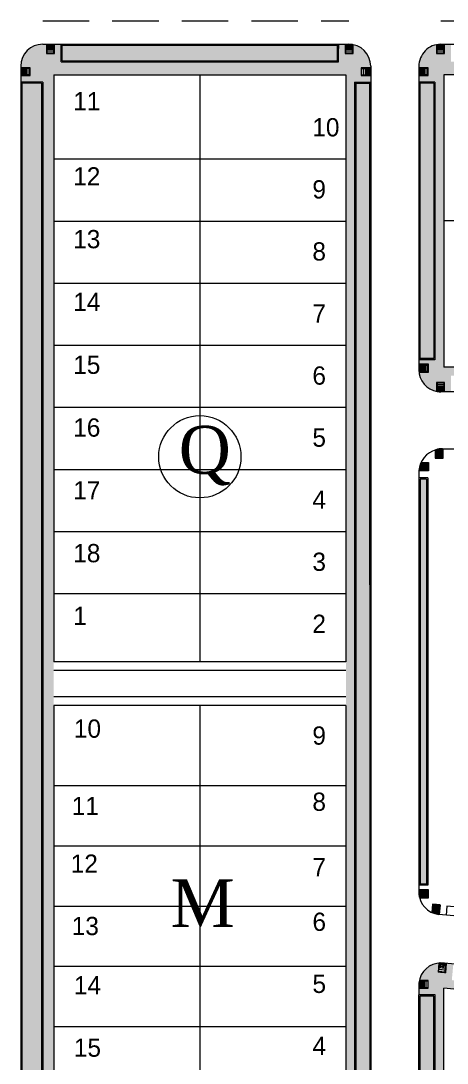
# Model space of a CAD drawing. Header units: metres. Extents: x 12093 to 20303, y 514 to 1412.
# Drawn here: x 19668.5 to 19726.9, y 752.2 to 894.9 of the extents above; entities that cross this region are included whole.
import ezdxf

# ---------------------------------------------------------------- set-up
doc = ezdxf.new("R2010")
doc.units = ezdxf.units.M
doc.linetypes.add('ACAD_ISO04W100', pattern=[30, 24, -3, 0, -3])
doc.linetypes.add('DASHED2', pattern=[9.525, 6.35, -3.175])
for name, color, linetype, lineweight in [('_KTI_CONTROL', 7, 'DASHED2', 5), ('corte vias', 21, 'ACAD_ISO04W100', 50), ('grass', 64, 'Continuous', 13), ('lotes', 1, 'Continuous', 5), ('MANZANAS-ORIGINALES', 147, 'Continuous', 9), ('TEXTO LOTES', 31, 'Continuous', 60), ('VEREDAS', 251, 'Continuous', 18)]:
    doc.layers.add(name, color=color, linetype=linetype, lineweight=lineweight)
pattern_1 = [(50, (0, 0), (1.275292683, -0.1115736), [0.13335, -1.46685]), (355, (0, 0), (-0.24669978, 1.3373965), [0.10668, -1.17348]), (100.451, (0.1063, -0.0093), (1.02859751, 1.225816815), [0.11333, -1.24663]), (46.1842, (0, 0.3556), (1.89755329, -0.2942963), [0.200025, -2.200275]), (96.6356, (0.1581, 0.331), (1.66182964, 1.73197889), [0.169995, -1.869945]), (351.184, (0, 0.3556), (1.66183224, 1.73197583), [0.16002, -1.76022]), (21, (0.1778, 0.2667), (1.06130416, -0.71585863), [0.13335, -1.46685]), (326, (0.1778, 0.2667), (0.4326142, 1.28931576), [0.10668, -1.17348]), (71.4514, (0.2662, 0.207), (1.493915435, 0.573460004), [0.11333, -1.24663]), (37.5, (0, 0), (0.021620223, 0.591885272), [0, -1.159256, 0, -1.19126, 0, -1.177925]), (7.5, (0, 0), (0.467737638, 0.701264024), [0, -0.679196, 0, -1.132586, 0, -0.448945]), (327.5, (-0.3965, 0), (0.949134166, -0.040101208), [0, -0.4445, 0, -1.38684, 0, -1.84023]), (317.5, (-0.5743, 0), (1.03690427, 0.177985437), [0, -0.57785, 0, -0.921004, 0, -1.30683])]
pattern_2 = [(50, (0, 0), (1.093108014, -0.095634513), [0.1143, -1.2573]), (355, (0, 0), (-0.211456956, 1.14633986), [0.09144, -1.00584]), (100.451, (0.0911, -0.008), (0.88165501, 1.050700127), [0.09714, -1.06854]), (46.1842, (0, 0.3048), (1.626474245, -0.25225397), [0.17145, -1.88595]), (96.6356, (0.1355, 0.2838), (1.42442541, 1.48455334), [0.14571, -1.60281]), (351.184, (0, 0.3048), (1.42442763, 1.4845507), [0.13716, -1.50876]), (21, (0.1524, 0.2286), (0.90968928, -0.61359311), [0.1143, -1.2573]), (326, (0.1524, 0.2286), (0.37081217, 1.105127797), [0.09144, -1.00584]), (71.4514, (0.2282, 0.1775), (1.280498945, 0.491537146), [0.09714, -1.06854]), (37.5, (0, 0), (0.0185316195, 0.507330233), [0, -0.993648, 0, -1.02108, 0, -1.00965]), (7.5, (0, 0), (0.400917975, 0.601083449), [0, -0.582168, 0, -0.970788, 0, -0.38481]), (327.5, (-0.33985, 0), (0.813543571, -0.034372464), [0, -0.381, 0, -1.18872, 0, -1.57734]), (317.5, (-0.49225, 0), (0.888775088, 0.152558946), [0, -0.4953, 0, -0.789432, 0, -1.12014])]
pattern_3 = [(50, (0, 0), (0.546554007, -0.047817257), [0.05715, -0.62865]), (355, (0, 0), (-0.105728478, 0.573169929), [0.04572, -0.50292]), (100.451, (0.04555, -0.004), (0.440827505, 0.525350063), [0.04857, -0.53427]), (46.1842, (0, 0.1524), (0.813237123, -0.126126984), [0.085725, -0.942975]), (96.6356, (0.0678, 0.1419), (0.712212703, 0.742276668), [0.072855, -0.801405]), (351.184, (0, 0.1524), (0.712213817, 0.742275354), [0.06858, -0.75438]), (21, (0.0762, 0.1143), (0.45484464, -0.306796556), [0.05715, -0.62865]), (326, (0.0762, 0.1143), (0.185406085, 0.552563898), [0.04572, -0.50292]), (71.4514, (0.1141, 0.08873), (0.640249472, 0.245768573), [0.04857, -0.53427]), (37.5, (0, 0), (0.0092658098, 0.2536651166), [0, -0.496824, 0, -0.51054, 0, -0.504825]), (7.5, (0, 0), (0.2004589875, 0.3005417245), [0, -0.291084, 0, -0.485394, 0, -0.192405]), (327.5, (-0.16993, 0), (0.4067717855, -0.017186232), [0, -0.1905, 0, -0.59436, 0, -0.78867]), (317.5, (-0.24613, 0), (0.444387544, 0.076279473), [0, -0.24765, 0, -0.394716, 0, -0.56007])]
pattern_4 = [(50, (0, 0), (0.728738676, -0.063756342), [0.0762, -0.8382]), (355, (0, 0), (-0.140971304, 0.764226572), [0.06096, -0.67056]), (100.451, (0.0607, -0.0053), (0.587770007, 0.700466751), [0.06476, -0.71236]), (46.1842, (0, 0.2032), (1.084316164, -0.16816931), [0.1143, -1.2573]), (96.6356, (0.0904, 0.1892), (0.94961694, 0.989702224), [0.09714, -1.06854]), (351.184, (0, 0.2032), (0.949618423, 0.98970047), [0.09144, -1.00584]), (21, (0.1016, 0.1524), (0.60645952, -0.409062074), [0.0762, -0.8382]), (326, (0.1016, 0.1524), (0.247208113, 0.736751864), [0.06096, -0.67056]), (71.4514, (0.15214, 0.1183), (0.853665963, 0.32769143), [0.06476, -0.71236]), (37.5, (0, 0), (0.012354413, 0.3382201555), [0, -0.662432, 0, -0.68072, 0, -0.6731]), (7.5, (0, 0), (0.26727865, 0.400722299), [0, -0.388112, 0, -0.647192, 0, -0.25654]), (327.5, (-0.22657, 0), (0.5423623807, -0.022914976), [0, -0.254, 0, -0.79248, 0, -1.05156]), (317.5, (-0.32817, 0), (0.592516726, 0.101705964), [0, -0.3302, 0, -0.526288, 0, -0.74676])]

msp = doc.modelspace()

# ---------------------------------------------------------------- hatches: boundary and pattern name
at = {"layer": 'grass'}
h = msp.add_hatch(dxfattribs=at)
h.set_pattern_fill('AR-CONC', color=256, scale=0.006, style=0)
h.set_pattern_definition(pattern_2)
h.paths.add_polyline_path([(19711.89, 891.55), (19674.19, 891.55), (19674.19, 889.45), (19711.89, 889.45)])
h = msp.add_hatch(dxfattribs=at)
h.set_pattern_fill('AR-CONC', color=256, scale=0.007, style=0)
h.set_pattern_definition(pattern_1)
h.paths.add_polyline_path([(19671.39, 886.35), (19668.69, 886.35), (19668.69, 807.31), (19671.39, 807.21)])
h = msp.add_hatch(dxfattribs=at)
h.set_pattern_fill('AR-CONC', color=256, scale=0.006, style=0)
h.set_pattern_definition(pattern_2)
h.paths.add_polyline_path([(19716.29, 886.35), (19714.39, 886.35), (19714.39, 803.65), (19716.3, 803.71)])
h = msp.add_hatch(dxfattribs=at)
h.set_pattern_fill('AR-CONC', color=256, scale=0.004, style=0)
h.set_pattern_definition(pattern_4)
h.paths.add_polyline_path([(19725.09, 886.35), (19723.19, 886.35), (19723.19, 848.65), (19725.09, 848.65)])
h = msp.add_hatch(dxfattribs=at)
h.set_pattern_fill('AR-CONC', color=256, scale=0.004, style=0)
h.set_pattern_definition(pattern_4)
h.paths.add_polyline_path([(19724.1, 832.15), (19723.2, 832.15), (19723.2, 804.17), (19724.1, 804.09)])
h = msp.add_hatch(dxfattribs=at)
h.set_pattern_fill('AR-CONC', color=256, scale=0.005, style=0)
h.set_pattern_definition([(50, (0, 0), (0.910923345, -0.079695428), [0.09525, -1.04775]), (355, (0, 0), (-0.17621413, 0.955283214), [0.0762, -0.8382]), (100.451, (0.0759, -0.0066), (0.73471251, 0.87558344), [0.08095, -0.89045]), (46.1842, (0, 0.254), (1.355395204, -0.21021164), [0.142875, -1.571625]), (96.6356, (0.113, 0.2365), (1.18702117, 1.23712778), [0.121425, -1.335675]), (351.184, (0, 0.254), (1.18702303, 1.23712559), [0.1143, -1.2573]), (21, (0.127, 0.1905), (0.7580744, -0.511327593), [0.09525, -1.04775]), (326, (0.127, 0.1905), (0.30901014, 0.92093983), [0.0762, -0.8382]), (71.4514, (0.1902, 0.1479), (1.067082454, 0.40961429), [0.08095, -0.89045]), (37.5, (0, 0), (0.015443016, 0.4227751944), [0, -0.82804, 0, -0.8509, 0, -0.841375]), (7.5, (0, 0), (0.334098313, 0.500902874), [0, -0.48514, 0, -0.80899, 0, -0.320675]), (327.5, (-0.2832, 0), (0.677952976, -0.02864372), [0, -0.3175, 0, -0.9906, 0, -1.31445]), (317.5, (-0.4102, 0), (0.740645907, 0.127132455), [0, -0.41275, 0, -0.65786, 0, -0.93345])])
h.paths.add_polyline_path([(19671.39, 807.21), (19668.69, 807.31), (19668.69, 734.38), (19671.39, 734.38)])
h = msp.add_hatch(dxfattribs=at)
h.set_pattern_fill('AR-CONC', color=256, scale=0.007, style=0)
h.set_pattern_definition(pattern_1)
h.paths.add_polyline_path([(19716.3, 803.71), (19714.39, 803.65), (19714.39, 727.56), (19716.31, 727.56)])
h = msp.add_hatch(dxfattribs=at)
h.set_pattern_fill('AR-CONC', color=256, scale=0.003, style=0)
h.set_pattern_definition(pattern_3)
h.paths.add_polyline_path([(19724.1, 804.09), (19723.2, 804.17), (19723.2, 776.68), (19724.1, 776.68)])
h = msp.add_hatch(dxfattribs=at)
h.set_pattern_fill('AR-CONC', color=256, scale=0.003, style=0)
h.set_pattern_definition(pattern_3)
h.paths.add_polyline_path([(19725.1, 761.35), (19723.2, 761.35), (19723.2, 725.45), (19725.1, 725.45)])
at = {"layer": 'VEREDAS', "lineweight": 20}
h = msp.add_hatch(dxfattribs=at)
h.set_pattern_fill('ANSI38', color=256, scale=0.02, style=0)
h.paths.add_polyline_path([(19712.04, 889.3), (19674.04, 889.3), (19674.04, 891.7), (19673.13, 891.7), (19673.13, 890.41), (19672.05, 890.41), (19672.05, 891.7), (19671.54, 891.7, 0.414214), (19668.54, 888.7), (19668.54, 888.49), (19669.83, 888.49), (19669.83, 887.41), (19668.54, 887.41), (19668.54, 886.5), (19671.54, 886.5), (19673.04, 887.5), (19713.04, 887.5)])
h = msp.add_hatch(dxfattribs=at)
h.set_pattern_fill('ANSI38', color=256, scale=0.02, style=0)
h.paths.add_polyline_path([(19714.24, 886.5), (19716.44, 886.5), (19716.44, 887.41), (19715.15, 887.41), (19715.15, 888.49), (19716.44, 888.49), (19716.44, 888.7, 0.35751), (19714.03, 891.65), (19714.03, 890.41), (19712.95, 890.41), (19712.95, 891.7), (19712.04, 891.7), (19712.04, 891.1), (19712.04, 891.1), (19712.04, 889.3), (19713.04, 887.5), (19713.04, 887.5), (19713.04, 841.94), (19714.24, 841.94)])
h = msp.add_hatch(dxfattribs=at)
h.set_pattern_fill('ANSI38', color=256, scale=0.02, style=0)
h.paths.add_polyline_path([(19726.44, 887.5), (19727.44, 889.3), (19727.44, 891.7), (19726.53, 891.7), (19726.53, 890.41), (19725.45, 890.41), (19725.45, 891.64, 0.353202), (19723.04, 888.75), (19723.04, 888.49), (19724.33, 888.49), (19724.33, 887.41), (19723.04, 887.41), (19723.04, 886.5), (19725.24, 886.5), (19725.24, 848.5), (19726.44, 847.5)])
h = msp.add_hatch(dxfattribs=at)
h.set_pattern_fill('ANSI38', color=256, scale=0.02, style=0)
h.paths.add_polyline_path([(19762.36, 889.3), (19727.44, 889.3), (19726.44, 887.5), (19726.44, 887.5), (19762.36, 887.5)])
h = msp.add_hatch(dxfattribs=at)
h.set_pattern_fill('ANSI38', color=256, scale=0.02, style=0)
h.paths.add_polyline_path([(19673.04, 887.5), (19671.54, 886.5), (19671.54, 858.94), (19673.04, 858.94)])
h = msp.add_hatch(dxfattribs=at)
h.set_pattern_fill('ANSI38', color=256, scale=0.02, style=0)
h.paths.add_polyline_path([(19673.04, 858.94), (19671.54, 858.94), (19671.54, 825.72), (19673.04, 824.94)])
h = msp.add_hatch(dxfattribs=at)
h.set_pattern_fill('ANSI38', color=256, scale=0.02, style=0)
h.paths.add_polyline_path([(19753.96, 847.5), (19726.44, 847.5), (19725.24, 848.5), (19723.04, 848.5), (19723.04, 847.87), (19724.34, 847.87), (19724.34, 846.77), (19723.06, 846.77, 0.326557), (19725.45, 844.16), (19725.45, 845.39), (19726.53, 845.39), (19726.53, 844.1), (19727.44, 844.1), (19727.44, 846.3), (19753.96, 846.3)])
h = msp.add_hatch(dxfattribs=at)
h.set_pattern_fill('ANSI38', color=256, scale=0.02, style=0)
h.paths.add_polyline_path([(19714.24, 841.94), (19713.04, 841.94), (19713.04, 816.44), (19714.24, 816.44)])
h = msp.add_hatch(dxfattribs=at)
h.set_pattern_fill('ANSI38', color=256, scale=0.02, style=0)
h.paths.add_polyline_path([(19673.04, 824.94), (19671.54, 825.72), (19671.54, 790.18), (19673.04, 790.18), (19673.04, 801.14), (19673.04, 807.14)])
h = msp.add_hatch(dxfattribs=at)
h.set_pattern_fill('ANSI38', color=256, scale=0.02, style=0)
h.paths.add_polyline_path([(19714.24, 816.44), (19713.04, 816.44), (19713.04, 807.14), (19713.04, 801.14), (19713.04, 765.43), (19714.24, 765.43)])
h = msp.add_hatch(dxfattribs=at)
h.set_pattern_fill('ANSI38', color=256, scale=0.02, style=0)
h.paths.add_polyline_path([(19673.04, 790.18), (19671.54, 790.18), (19671.54, 734.23), (19673.04, 732.43)])
h = msp.add_hatch(dxfattribs=at)
h.set_pattern_fill('ANSI38', color=256, scale=0.02, style=0)
h.paths.add_polyline_path([(19714.24, 765.43), (19713.04, 765.43), (19713.04, 726.41), (19714.24, 727.41)])
h = msp.add_hatch(dxfattribs=at)
h.set_pattern_fill('ANSI38', color=256, scale=0.02, style=0)
h.paths.add_polyline_path([(19726.45, 762.44), (19727.55, 763.54), (19727.76, 765.73, 0.000659), (19726.84, 765.82), (19726.72, 764.54, 0.000762), (19725.67, 764.64), (19725.79, 765.88, 0.33201), (19723.1, 763.48), (19724.33, 763.48), (19724.33, 762.42), (19723.05, 762.42), (19723.05, 761.5), (19725.25, 761.5), (19725.25, 725.3), (19726.45, 723.5)])
h = msp.add_hatch(dxfattribs=at)
h.set_pattern_fill('ANSI38', color=256, scale=0.02, style=0)
h.paths.add_polyline_path([(19727.55, 763.54), (19726.45, 762.44, -0.015502), (19747.93, 759.7), (19748.17, 760.88, 0.014902)])

# ---------------------------------------------------------------- linework, layer by layer
at = {"layer": '_KTI_CONTROL', "lineweight": 20}
for p, q in [((19671.54, 894.9), (19713.44, 894.9)), ((19726.04, 894.9), (19824.16, 894.9))]:
    msp.add_line(p, q, dxfattribs=at)
at = {"layer": 'corte vias', "lineweight": 20}
for p, q in [((19672.05, 891.7), (19672.05, 890.41)), ((19673.13, 890.41), (19673.13, 891.7)), ((19712.95, 891.7), (19712.95, 890.41)), ((19714.03, 890.41), (19714.03, 891.65)), ((19725.45, 891.64), (19725.45, 890.41)), ((19726.53, 890.41), (19726.53, 891.7)), ((19672.05, 890.41), (19673.13, 890.41)), ((19712.95, 890.41), (19714.03, 890.41)), ((19725.45, 890.41), (19726.53, 890.41)), ((19669.83, 888.49), (19668.54, 888.49)), ((19669.83, 887.41), (19669.83, 888.49)), ((19716.44, 888.49), (19715.15, 888.49)), ((19715.15, 888.49), (19715.15, 887.41)), ((19724.33, 888.49), (19723.04, 888.49)), ((19724.33, 887.41), (19724.33, 888.49)), ((19668.54, 887.41), (19669.83, 887.41)), ((19715.15, 887.41), (19716.44, 887.41)), ((19723.04, 887.41), (19724.33, 887.41)), ((19724.34, 847.87), (19723.04, 847.87)), ((19724.34, 846.77), (19724.34, 847.87)), ((19723.06, 846.77), (19724.34, 846.77)), ((19726.53, 845.39), (19725.45, 845.39)), ((19725.45, 845.39), (19725.45, 844.16)), ((19726.53, 844.1), (19726.53, 845.39)), ((19725.29, 836.14), (19725.29, 835.01)), ((19725.29, 835.01), (19726.37, 835.01)), ((19726.37, 835.01), (19726.37, 836.3)), ((19723.34, 834.4), (19724.34, 834.4)), ((19724.34, 834.4), (19724.34, 833.3)), ((19724.34, 833.3), (19723.05, 833.3)), ((19724.35, 775.9), (19723.05, 775.9)), ((19724.35, 774.8), (19724.35, 775.9)), ((19723.14, 774.8), (19724.35, 774.8)), ((19724.91, 773.92), (19724.81, 772.8)), ((19725.87, 772.54), (19725.99, 773.82)), ((19725.79, 765.88), (19725.67, 764.64)), ((19726.72, 764.54), (19726.84, 765.82)), ((19723.05, 762.42), (19724.33, 762.42)), ((19724.33, 763.48), (19723.1, 763.48)), ((19724.33, 762.42), (19724.33, 763.48))]:
    msp.add_line(p, q, dxfattribs=at)
for centre, radius, start, end in [((19693.05, 414.66), 360.67, 84.7599, 84.9315), ((19693.39, 418.21), 347.93, 84.5025, 84.677)]:
    msp.add_arc(centre, radius, start, end, dxfattribs=at)
at = {"layer": 'lotes', "lineweight": 20}
for p, q in [((19693.04, 887.5), (19693.04, 807.14)), ((19713.05, 875.94), (19673.04, 875.94)), ((19713.05, 867.44), (19673.04, 867.44)), ((19804.36, 867.5), (19726.44, 867.5)), ((19713.05, 858.94), (19673.04, 858.94)), ((19713.05, 850.44), (19673.04, 850.44)), ((19713.05, 841.94), (19673.04, 841.94)), ((19713.05, 833.44), (19673.04, 833.44)), ((19713.05, 824.94), (19673.04, 824.94)), ((19713.05, 816.44), (19673.04, 816.44)), ((19693.04, 801.14), (19693.04, 748.93)), ((19673.04, 790.18), (19713.04, 790.18)), ((19673.04, 781.93), (19713.04, 781.93)), ((19673.04, 773.68), (19713.04, 773.68)), ((19673.04, 765.43), (19713.04, 765.43)), ((19673.04, 757.18), (19713.04, 757.18))]:
    msp.add_line(p, q, dxfattribs=at)
at = {"layer": 'MANZANAS-ORIGINALES'}
for p, q in [((19671.54, 891.7), (19713.44, 891.7)), ((19672.14, 890.5), (19672.14, 891.7)), ((19673.04, 891.65), (19672.14, 891.65)), ((19673.04, 891.6), (19672.14, 891.6)), ((19673.04, 891.5), (19672.14, 891.5)), ((19673.04, 891.4), (19672.14, 891.4)), ((19673.04, 891.26), (19672.14, 891.26)), ((19673.04, 891.12), (19672.14, 891.12)), ((19673.04, 890.98), (19672.14, 890.98)), ((19673.04, 890.74), (19672.14, 890.74)), ((19673.04, 890.5), (19673.04, 891.7)), ((19674.04, 889.3), (19674.04, 891.7)), ((19674.19, 889.45), (19674.19, 891.55)), ((19674.19, 891.55), (19711.89, 891.55)), ((19711.89, 889.45), (19711.89, 891.55)), ((19712.04, 891.7), (19712.04, 891.1)), ((19712.04, 889.3), (19712.04, 891.1)), ((19713.04, 890.5), (19713.04, 891.7)), ((19713.94, 891.65), (19713.04, 891.65)), ((19713.94, 891.6), (19713.04, 891.6)), ((19713.94, 891.5), (19713.04, 891.5)), ((19713.94, 891.4), (19713.04, 891.4)), ((19713.94, 891.26), (19713.04, 891.26)), ((19713.94, 891.12), (19713.04, 891.12)), ((19713.94, 890.98), (19713.04, 890.98)), ((19713.94, 890.74), (19713.04, 890.74)), ((19713.94, 890.5), (19713.94, 891.66)), ((19725.54, 890.5), (19725.54, 891.66)), ((19726.44, 891.6), (19725.54, 891.6)), ((19726.44, 891.5), (19725.54, 891.5)), ((19726.44, 891.4), (19725.54, 891.4)), ((19726.44, 891.26), (19725.54, 891.26)), ((19726.44, 891.12), (19725.54, 891.12)), ((19726.44, 890.98), (19725.54, 890.98)), ((19726.44, 890.74), (19725.54, 890.74)), ((19726.04, 891.7), (19824.16, 891.7)), ((19726.44, 890.5), (19726.44, 891.7)), ((19672.14, 890.5), (19673.04, 890.5)), ((19672.14, 890.5), (19673.04, 890.5)), ((19673.04, 890.5), (19672.14, 890.5)), ((19674.04, 889.3), (19712.04, 889.3)), ((19674.19, 889.45), (19711.89, 889.45)), ((19713.04, 890.5), (19713.44, 890.5)), ((19713.04, 890.5), (19713.94, 890.5)), ((19713.94, 890.5), (19713.04, 890.5)), ((19725.54, 890.5), (19726.44, 890.5)), ((19725.54, 890.5), (19726.44, 890.5)), ((19726.44, 890.5), (19725.54, 890.5)), ((19668.54, 888.7), (19668.54, 733.5)), ((19669.74, 888.4), (19668.54, 888.4)), ((19668.59, 888.4), (19668.59, 887.5)), ((19668.64, 888.4), (19668.64, 887.5)), ((19668.74, 888.4), (19668.74, 887.5)), ((19668.84, 888.4), (19668.84, 887.5)), ((19668.98, 888.4), (19668.98, 887.5)), ((19669.12, 888.4), (19669.12, 887.5)), ((19669.26, 888.4), (19669.26, 887.5)), ((19669.5, 888.4), (19669.5, 887.5)), ((19669.74, 888.4), (19669.74, 887.5)), ((19715.24, 888.4), (19716.44, 888.4)), ((19715.24, 887.5), (19715.24, 888.4)), ((19715.48, 888.4), (19715.48, 887.5)), ((19715.72, 888.4), (19715.72, 887.5)), ((19715.86, 888.4), (19715.86, 887.5)), ((19716, 888.4), (19716, 887.5)), ((19716.14, 888.4), (19716.14, 887.5)), ((19716.24, 888.4), (19716.24, 887.5)), ((19716.34, 888.4), (19716.34, 887.5)), ((19716.39, 888.4), (19716.39, 887.5)), ((19716.44, 888.7), (19716.46, 726.42)), ((19723.04, 888.75), (19723.04, 847.1)), ((19724.24, 888.4), (19723.04, 888.4)), ((19723.14, 888.4), (19723.14, 887.5)), ((19723.24, 888.4), (19723.24, 887.5)), ((19723.34, 888.4), (19723.34, 887.5)), ((19723.41, 888.4), (19723.41, 887.5)), ((19723.48, 888.4), (19723.48, 887.5)), ((19723.62, 888.4), (19723.62, 887.5)), ((19723.76, 888.4), (19723.76, 887.5)), ((19724, 888.4), (19724, 887.5)), ((19724.24, 888.4), (19724.24, 887.5)), ((19669.74, 887.5), (19668.54, 887.5)), ((19671.54, 886.5), (19668.54, 886.5)), ((19671.54, 886.5), (19671.54, 734.23)), ((19673.04, 887.5), (19673.04, 807.14)), ((19673.04, 887.5), (19713.04, 887.5)), ((19673.04, 887.5), (19713.04, 887.5)), ((19713.04, 887.5), (19713.04, 807.14)), ((19714.24, 886.5), (19714.24, 727.41)), ((19714.24, 886.5), (19716.44, 886.5)), ((19715.24, 887.5), (19716.44, 887.5)), ((19724.24, 887.5), (19723.04, 887.5)), ((19725.24, 886.5), (19723.04, 886.5)), ((19725.24, 886.5), (19725.24, 848.5)), ((19726.44, 887.5), (19726.44, 847.5)), ((19824.36, 887.5), (19726.44, 887.5)), ((19668.69, 886.35), (19668.69, 734.38)), ((19671.39, 886.35), (19668.69, 886.35)), ((19671.39, 886.35), (19671.39, 734.38)), ((19714.24, 886.35), (19714.24, 886.35)), ((19714.39, 886.35), (19714.39, 727.56)), ((19714.39, 886.35), (19716.29, 886.35)), ((19716.29, 886.35), (19716.31, 727.56)), ((19723.04, 886.35), (19723.04, 886.35)), ((19725.09, 886.35), (19723.19, 886.35)), ((19723.19, 886.35), (19723.19, 848.65)), ((19725.09, 886.35), (19725.09, 848.65)), ((19723.04, 848.65), (19723.04, 848.65)), ((19725.24, 848.5), (19723.04, 848.5)), ((19725.09, 848.65), (19723.19, 848.65)), ((19725.09, 848.5), (19725.09, 848.5)), ((19725.24, 848.65), (19725.24, 848.65)), ((19723.04, 847.77), (19724.24, 847.77)), ((19724.24, 847.77), (19723.04, 847.77)), ((19723.05, 846.87), (19724.24, 846.87)), ((19723.11, 846.87), (19723.11, 847.77)), ((19723.21, 846.87), (19723.21, 847.77)), ((19724.24, 846.87), (19723.22, 846.87)), ((19723.31, 846.87), (19723.31, 847.77)), ((19723.41, 846.87), (19723.41, 847.77)), ((19723.53, 846.87), (19723.53, 847.77)), ((19723.67, 846.87), (19723.67, 847.77)), ((19723.81, 846.87), (19723.81, 847.77)), ((19724, 846.87), (19724, 847.77)), ((19724.24, 847.77), (19724.24, 846.87)), ((19724.24, 846.87), (19724.24, 847.77)), ((19824.36, 847.5), (19726.44, 847.5)), ((19725.54, 845.3), (19725.54, 844.15)), ((19726.44, 845.3), (19725.54, 845.3)), ((19726.44, 845.04), (19725.54, 845.04)), ((19726.44, 845.3), (19726.44, 844.1)), ((19726.44, 844.83), (19725.54, 844.83)), ((19726.44, 844.67), (19725.54, 844.67)), ((19726.44, 844.51), (19725.54, 844.51)), ((19726.44, 844.39), (19725.54, 844.39)), ((19726.44, 844.27), (19725.54, 844.27)), ((19726.44, 844.15), (19725.54, 844.15)), ((19726.44, 844.1), (19726.05, 844.1)), ((19824.16, 844.1), (19726.44, 844.1)), ((19725.38, 835.1), (19725.38, 836.17)), ((19725.38, 836.13), (19726.28, 836.13)), ((19725.38, 836.07), (19726.28, 836.07)), ((19725.38, 836.01), (19726.28, 836.01)), ((19725.38, 835.95), (19726.28, 835.95)), ((19725.38, 835.89), (19726.28, 835.89)), ((19725.38, 835.81), (19726.28, 835.81)), ((19725.38, 835.73), (19726.28, 835.73)), ((19725.38, 835.65), (19726.28, 835.65)), ((19725.38, 835.57), (19726.28, 835.57)), ((19725.38, 835.49), (19726.28, 835.49)), ((19725.38, 835.36), (19726.28, 835.36)), ((19725.38, 835.23), (19726.28, 835.23)), ((19725.38, 835.1), (19726.28, 835.1)), ((19725.48, 836.19), (19726.28, 836.19)), ((19725.75, 836.25), (19726.28, 836.25)), ((19726.28, 836.3), (19771.36, 836.3)), ((19726.28, 835.1), (19726.28, 836.3)), ((19723.11, 833.74), (19723.11, 833.4)), ((19723.16, 833.94), (19723.16, 833.4)), ((19723.21, 834.09), (19723.21, 833.4)), ((19723.26, 834.23), (19723.26, 833.4)), ((19724.24, 834.3), (19723.3, 834.3)), ((19723.3, 834.3), (19724.24, 834.3)), ((19723.31, 834.3), (19723.31, 833.4)), ((19723.36, 834.3), (19723.36, 833.4)), ((19723.41, 834.3), (19723.41, 833.4)), ((19723.46, 834.3), (19723.46, 833.4)), ((19723.53, 834.3), (19723.53, 833.4)), ((19723.6, 834.3), (19723.6, 833.4)), ((19723.67, 834.3), (19723.67, 833.4)), ((19723.74, 834.3), (19723.74, 833.4)), ((19723.81, 834.3), (19723.81, 833.4)), ((19723.88, 834.3), (19723.88, 833.4)), ((19724, 834.3), (19724, 833.4)), ((19724.12, 834.3), (19724.12, 833.4)), ((19724.24, 833.4), (19724.24, 834.3)), ((19724.24, 834.3), (19724.24, 833.4)), ((19723.05, 833.3), (19723.05, 775.53)), ((19724.25, 832.3), (19723.05, 832.3)), ((19723.06, 833.47), (19723.06, 833.4)), ((19723.06, 833.4), (19724.24, 833.4)), ((19724.24, 833.4), (19723.06, 833.4)), ((19724.25, 832.3), (19724.25, 776.53)), ((19724.1, 832.15), (19723.2, 832.15)), ((19723.2, 832.15), (19723.2, 776.68)), ((19724.1, 832.15), (19724.1, 776.68)), ((19673.04, 824.05), (19673.04, 807.14)), ((19713.04, 807.14), (19673.04, 807.14)), ((19713.04, 805.94), (19673.04, 805.94)), ((19713.04, 802.34), (19673.04, 802.34)), ((19713.04, 801.14), (19673.04, 801.14)), ((19673.04, 801.14), (19673.04, 732.43)), ((19713.04, 801.14), (19713.04, 726.41)), ((19723.05, 775.8), (19724.25, 775.8)), ((19724.25, 775.8), (19723.05, 775.8)), ((19723.07, 775.19), (19723.07, 775.8)), ((19723.12, 774.9), (19723.12, 775.8)), ((19723.17, 774.9), (19723.17, 775.8)), ((19723.22, 774.9), (19723.22, 775.8)), ((19723.27, 774.9), (19723.27, 775.8)), ((19723.32, 774.9), (19723.32, 775.8)), ((19723.37, 774.9), (19723.37, 775.8)), ((19723.42, 774.9), (19723.42, 775.8)), ((19723.47, 774.9), (19723.47, 775.8)), ((19723.54, 774.9), (19723.54, 775.8)), ((19723.61, 774.9), (19723.61, 775.8)), ((19723.68, 774.9), (19723.68, 775.8)), ((19723.75, 774.9), (19723.75, 775.8)), ((19723.82, 774.9), (19723.82, 775.8)), ((19723.89, 774.9), (19723.89, 775.8)), ((19724.01, 774.9), (19724.01, 775.8)), ((19724.13, 774.9), (19724.13, 775.8)), ((19724.25, 775.8), (19724.25, 774.9)), ((19724.25, 774.9), (19724.25, 775.8)), ((19723.12, 774.9), (19724.25, 774.9)), ((19724.25, 774.9), (19723.22, 774.9)), ((19725.76, 764.72), (19725.87, 765.89)), ((19726.65, 764.63), (19726.76, 765.82)), ((19723.05, 763.16), (19723.06, 727.41)), ((19724.25, 762.5), (19723.05, 762.5)), ((19723.07, 763.33), (19723.07, 762.5)), ((19724.25, 763.4), (19723.09, 763.4)), ((19723.12, 763.4), (19723.12, 762.5)), ((19723.17, 763.4), (19723.17, 762.5)), ((19723.27, 763.4), (19723.27, 762.5)), ((19723.41, 763.4), (19723.41, 762.5)), ((19723.59, 763.4), (19723.59, 762.5)), ((19723.77, 763.4), (19723.77, 762.5)), ((19723.99, 763.4), (19723.99, 762.5)), ((19724.25, 763.4), (19724.25, 762.5)), ((19726.45, 723.5), (19726.45, 762.44)), ((19723.05, 723.67), (19723.05, 761.5)), ((19725.25, 761.5), (19723.05, 761.5)), ((19723.2, 725.45), (19723.2, 761.35)), ((19725.1, 761.35), (19723.2, 761.35)), ((19725.1, 725.45), (19725.1, 761.35)), ((19725.25, 725.3), (19725.25, 761.5))]:
    msp.add_line(p, q, dxfattribs=at)
at = {"layer": 'MANZANAS-ORIGINALES', "lineweight": 20}
for p, q in [((19724.25, 776.53), (19723.05, 776.53)), ((19724.1, 776.68), (19723.2, 776.68)), ((19724.99, 773.82), (19724.9, 772.77)), ((19725.89, 773.74), (19725.78, 772.55)), ((19725.89, 773.74), (19725.78, 772.55)), ((19726.88, 773.65), (19726.78, 772.45))]:
    msp.add_line(p, q, dxfattribs=at)
at = {"layer": 'MANZANAS-ORIGINALES'}
for centre, radius, start, end in [((19671.54, 888.7), 3, 90, 180), ((19713.44, 888.7), 3, 0, 90), ((19726.04, 888.7), 3, 90, 180.8666), ((19726.05, 847.1), 3, 180, 260.3985), ((19726.05, 847.1), 3, 260.3985, 270), ((19726.32, 833.02), 3.29, 106.6048, 174.9848), ((19726.32, 833.02), 3.29, 90.6882, 106.6048), ((19726.05, 775.53), 3, 180.0065, 264.7742), ((19693.05, 414.66), 360.45, 84.7742, 84.9172), ((19693.05, 414.66), 359.58, 84.7742, 84.9172), ((19693.05, 414.66), 359.58, 84.7742, 84.9172), ((19693.05, 414.66), 359.53, 84.7742, 84.9172), ((19693.05, 414.66), 359.68, 84.7742, 84.9172), ((19693.05, 414.66), 359.63, 84.7742, 84.9172), ((19693.05, 414.66), 359.78, 84.7742, 84.9172), ((19693.05, 414.66), 359.73, 84.7742, 84.9172), ((19693.05, 414.66), 359.92, 84.7742, 84.9172), ((19693.05, 414.66), 359.85, 84.7742, 84.9172), ((19693.05, 414.66), 360.01, 84.7742, 84.9172), ((19693.05, 414.66), 360.1, 84.7742, 84.9172), ((19693.05, 414.66), 360.19, 84.7742, 84.9172), ((19693.05, 414.66), 360.32, 84.7742, 84.9172), ((19693.05, 414.66), 359.48, 84.7742, 84.8962), ((19693.05, 414.66), 359.43, 84.7742, 84.8608), ((19726.05, 762.88), 3.01, 90.0065, 174.61), ((19693.39, 418.21), 348.53, 84.5157, 84.6638), ((19693.39, 418.21), 348.71, 84.5157, 84.6638), ((19693.39, 418.21), 348.89, 84.5157, 84.6638), ((19693.39, 418.21), 348.99, 84.5157, 84.6638), ((19693.39, 418.21), 349.09, 84.5157, 84.6638), ((19693.39, 418.21), 349.19, 84.5157, 84.6602), ((19693.39, 418.21), 349.21, 80.8041, 84.6333), ((19693.39, 418.21), 348.01, 84.5157, 84.6638), ((19693.39, 418.21), 348.27, 84.5157, 84.6638), ((19693.05, 414.66), 349.38, 80.8726, 84.5144)]:
    msp.add_arc(centre, radius, start, end, dxfattribs=at)
at = {"layer": 'MANZANAS-ORIGINALES', "lineweight": 20}
for radius, start, end in [(360.58, 84.7742, 84.9172), (360.58, 80.8293, 84.6153), (359.38, 80.8293, 84.7742), (360.43, 84.61526818542971, 84.61533431449784)]:
    msp.add_arc((19693.05, 414.66), radius, start, end, dxfattribs=at)
at = {"layer": 'TEXTO LOTES', "lineweight": 20}
msp.add_circle((19693.05, 835.21), 5.63, dxfattribs=at)

# ---------------------------------------------------------------- texts
at = {"layer": 'TEXTO LOTES', "lineweight": 20, "attachment_point": 1}
for s, insert, char_height, width in [('11', (19675.71, 885.15), 2.5, 1.2513), ('10', (19708.45, 881.58), 2.5, 1.2513), ('12', (19675.71, 874.86), 2.5, 1.2513), ('9', (19708.46, 873.08), 2.5, 1.2513), ('13', (19675.71, 866.26), 2.5, 1.2513), ('8', (19708.46, 864.58), 2.5, 1.2513), ('14', (19675.71, 857.66), 2.5, 1.2513), ('7', (19708.46, 856.08), 2.5, 1.2513), ('15', (19675.71, 849.06), 2.5, 1.2513), ('6', (19708.46, 847.58), 2.5, 1.2513), ('16', (19675.71, 840.46), 2.5, 1.2513), ('{\\fGeorgia|b0|i0|c0|p18;Q}', (19690.15, 839.45), 6.561, 4.5138), ('5', (19708.46, 839.08), 2.5, 1.2513), ('17', (19675.71, 831.86), 2.5, 1.2513), ('4', (19708.46, 830.58), 2.5, 1.2513), ('18', (19675.71, 823.26), 2.5, 1.2513), ('3', (19708.46, 822.08), 2.5, 1.2513), ('1', (19675.71, 814.66), 2.5, 1.2513), ('2', (19708.46, 813.58), 2.5, 1.2513), ('10', (19675.8, 799.23), 2.5, 1.2513), ('9', (19708.46, 798.28), 2.5, 1.2513), ('11', (19675.51, 788.63), 2.5, 1.2513), ('8', (19708.46, 789.22), 2.5, 1.2513), ('12', (19675.37, 780.74), 2.5, 1.2513), ('7', (19708.47, 780.27), 2.5, 1.2513), ('{\\fGeorgia|b0|i0|c0|p18;M}', (19689.03, 777.36), 6.561, 4.5138), ('13', (19675.51, 772.2), 2.5, 1.2513), ('6', (19708.47, 772.78), 2.5, 1.2513), ('14', (19675.8, 764.08), 2.5, 1.2513), ('5', (19708.47, 764.28), 2.5, 1.2513), ('15', (19675.8, 755.54), 2.5, 1.2513), ('4', (19708.47, 755.78), 2.5, 1.2513)]:
    msp.add_mtext(s, dxfattribs=dict(at, insert=insert, char_height=char_height, width=width))

doc.saveas('drawing.dxf')
